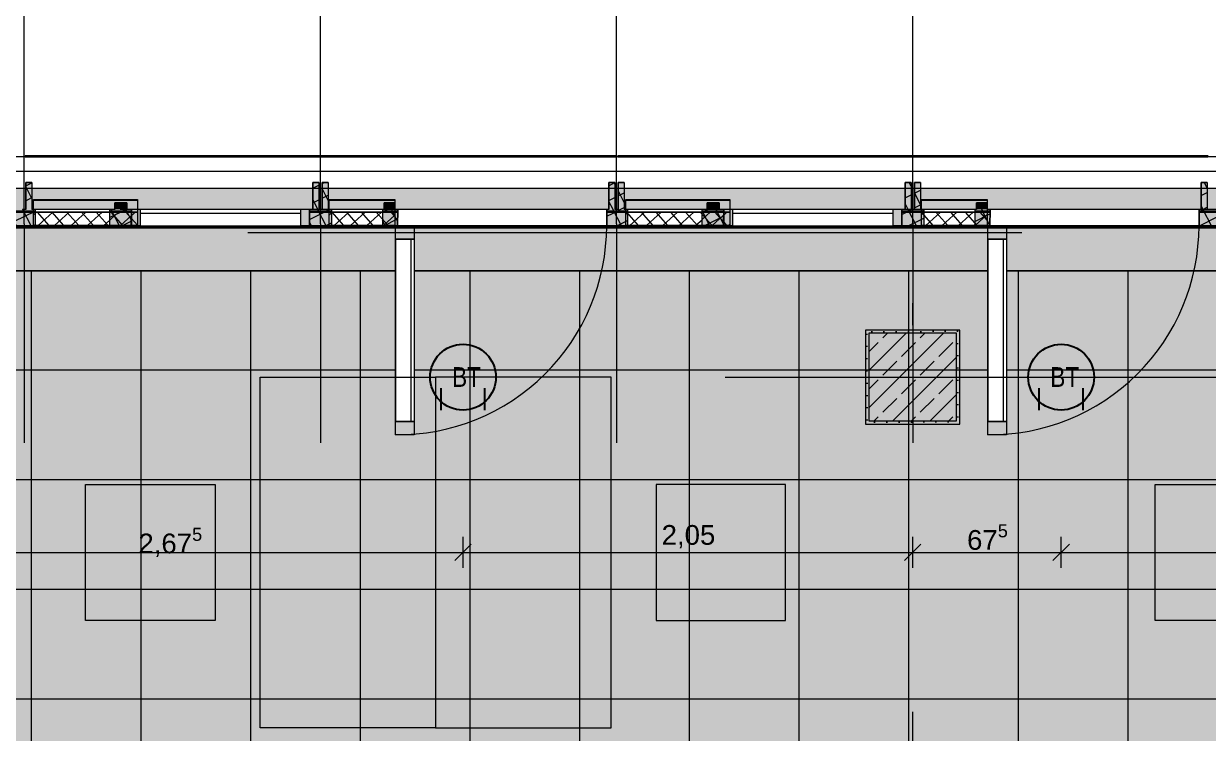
# Model space of a CAD drawing. Header units: metres. Extents: x -22.4 to 53.1, y 133.6 to 157.9.
# Drawn here: x 10.52 to 15.92, y 150.76 to 154 of the extents above; entities that cross this region are included whole.
import ezdxf

# ---------------------------------------------------------------- set-up
doc = ezdxf.new("R2010")
doc.units = ezdxf.units.M
doc.header["$MEASUREMENT"] = 0
for name, pattern in [('Achse', [0.0023, 0.0015, -0.0008]), ('Strichlinie_ eng', [0.0023, 0.0015, -0.0008]), ('Strichpunktlinie', [0.006703, 0.003528, -0.001764, 0, -0.001411]), ('Wipeout_Contour', [1, 0, -1])]:
    doc.linetypes.add(name, pattern=pattern)
for name, color, linetype in [('00  Raster', 7, 'Continuous'), ('00  Raster Ausbau', 7, 'Continuous'), ('10  Fassade', 7, 'Continuous'), ('10  Fassade_Deckschraffur', 7, 'Continuous'), ('10  Fassade_Schnittschraffur', 7, 'Continuous'), ('10  Stützen', 7, 'Continuous'), ('10  Stützen_Schnittschraffur', 7, 'Continuous'), ('10  Wand Massiv_Deckschraffur', 7, 'Continuous'), ('10  Wand Massiv_Fenster', 7, 'Continuous'), ('20  TGA - Revi+BT', 7, 'Continuous'), ('40 Bemaßung 1_ 50 Bodenspiegel', 7, 'Continuous'), ('Neubau_20  Boden Aufbauten', 7, 'Continuous'), ('Neubau_20  Boden Aufbauten_Deckschraffur', 7, 'Continuous'), ('Neubau_20  Möbel', 7, 'Continuous'), ('Neubau_20  TGA - Revi+BT', 7, 'Continuous')]:
    doc.layers.add(name, color=color, linetype=linetype)
doc.styles.add('ERSTELLTER_STIL_1', font='')
doc.styles.add('ERSTELLTER_STIL_2', font='')
doc.styles.get('ERSTELLTER_STIL_1').set_extended_font_data('Arial')
doc.styles.get('ERSTELLTER_STIL_2').set_extended_font_data('Arial Narrow')
pattern_1 = [(41.86749, (-110.10794, 75.264664), (-0.033370506, 0.037234518), []), (131.86749, (-110.10794, 75.264664), (0.037234518, 0.033370506), [])]
pattern_2 = [(26.86749, (-110.10794, 75.264664), (-0.027115717, 0.053523246), []), (116.86749, (-110.10794, 75.264664), (0.053523246, 0.027115717), [])]

msp = doc.modelspace()

# ---------------------------------------------------------------- hatches: boundary and pattern name
at = {"layer": '10  Stützen_Schnittschraffur', "linetype": 'Continuous', "lineweight": 0, "true_color": 0xffffff}
h = msp.add_hatch(color=7, dxfattribs=at)
h.paths.add_polyline_path([(14.3534, 152.6049), (14.3534, 152.1749), (14.7834, 152.1749), (14.7834, 152.6049)])
h.paths.add_polyline_path([(14.3684, 152.5899), (14.7684, 152.5899), (14.7684, 152.1899), (14.3684, 152.1899)], flags=0)
at = {"layer": '10  Stützen_Schnittschraffur', "linetype": 'Continuous', "lineweight": 13, "true_color": 0x000100}
h = msp.add_hatch(dxfattribs=at)
h.set_pattern_fill('Gips_0001', color=98, style=0, pattern_type=2)
h.set_pattern_definition([(26.86749, (-110.107942, 75.264664), (-0.0112982155, 0.0223013526), [0, -0.025])])
h.paths.add_polyline_path([(14.3534, 152.6049), (14.3534, 152.1749), (14.7834, 152.1749), (14.7834, 152.6049)])
h.paths.add_polyline_path([(14.3684, 152.5899), (14.7684, 152.5899), (14.7684, 152.1899), (14.3684, 152.1899)], flags=0)
at = {"layer": '10  Stützen_Schnittschraffur', "linetype": 'Continuous', "lineweight": 0, "true_color": 0xffffff}
msp.add_hatch(color=7, dxfattribs=at).paths.add_polyline_path([(14.3684, 152.1899), (14.7684, 152.1899), (14.7684, 152.5899), (14.3684, 152.5899)])
at = {"layer": '10  Stützen_Schnittschraffur', "linetype": 'Continuous', "lineweight": 13, "true_color": 0x000100}
h = msp.add_hatch(dxfattribs=at)
h.set_pattern_fill('Beton__Stahlbeton_0001', color=98, style=0, pattern_type=2)
h.set_pattern_definition([(225, (14.36843, 152.58991), (-0.084853, 0.084853), []), (225, (14.326, 152.63233), (-0.084853, 0.084853), [0.09, -0.03])])
h.paths.add_polyline_path([(14.3684, 152.1899), (14.7684, 152.1899), (14.7684, 152.5899), (14.3684, 152.5899)])
at = {"layer": 'Neubau_20  Boden Aufbauten_Deckschraffur', "linetype": 'Continuous', "lineweight": 0, "true_color": 0xffffff}
h = msp.add_hatch(color=7, dxfattribs=at)
h.paths.add_polyline_path([(-1.5691, 152.8749), (-1.5691, 148.1899), (3.8309, 148.1899), (3.8309, 145.6049), (-1.6666, 145.6049), (-1.6666, 145.3049), (29.4509, 145.3049), (29.4509, 148.8302), (30.6509, 148.8302), (30.6509, 152.1899), (30.5714, 152.1899), (30.5714, 152.5899), (30.7434, 152.5899), (30.7434, 152.8757), (3.7934, 152.8749)])
h.paths.add_polyline_path([(9.1184, 145.6049), (9.1184, 148.1899), (14.6184, 148.1899), (14.6184, 145.6049), (13.0834, 145.6049), (13.0834, 145.7949), (10.6384, 145.7949), (10.6384, 145.6049)], flags=0)
at = {"layer": 'Neubau_20  Boden Aufbauten_Deckschraffur', "linetype": 'Continuous', "lineweight": 18}
h = msp.add_hatch(dxfattribs=at)
h.set_pattern_fill('Verband__Quadrat__50x50__4D', color=6, style=0, pattern_type=2)
h.set_pattern_definition([(8e-13, (15.05054, 148.9226), (0, 0.5), []), (90, (15.05054, 148.9226), (-0.5, 0), [])])
h.paths.add_polyline_path([(-1.5691, 152.8749), (-1.5691, 148.1899), (3.8309, 148.1899), (3.8309, 145.6049), (-1.6666, 145.6049), (-1.6666, 145.3049), (29.4509, 145.3049), (29.4509, 148.8302), (30.6509, 148.8302), (30.6509, 152.1899), (30.5714, 152.1899), (30.5714, 152.5899), (30.7434, 152.5899), (30.7434, 152.8757), (3.7934, 152.8749)])
h.paths.add_polyline_path([(9.1184, 145.6049), (9.1184, 148.1899), (14.6184, 148.1899), (14.6184, 145.6049), (13.0834, 145.6049), (13.0834, 145.7949), (10.6384, 145.7949), (10.6384, 145.6049)], flags=0)

# ---------------------------------------------------------------- linework, layer by layer
at = {"layer": '10  Stützen', "color": 7, "linetype": 'Continuous', "lineweight": 13, "ltscale": 1000, "flags": 128}
for points in [[(14.3534, 152.6049), (14.3534, 152.1749), (14.7834, 152.1749), (14.7834, 152.6049)], [(14.3684, 152.1899), (14.7684, 152.1899), (14.7684, 152.5899), (14.3684, 152.5899)]]:
    msp.add_lwpolyline(points, close=True, dxfattribs=at)
at = {"layer": '40 Bemaßung 1_ 50 Bodenspiegel', "color": 7, "linetype": 'Continuous', "lineweight": 13, "ltscale": 1000}
for p, q in [((12.5559, 151.6278), (12.4809, 151.5528)), ((12.5184, 151.5199), (12.5184, 151.6606)), ((14.6059, 151.6278), (14.5309, 151.5528)), ((14.5684, 151.5199), (14.5684, 151.6606)), ((15.2824, 151.6278), (15.2074, 151.5528)), ((15.2449, 151.5199), (15.2449, 151.6606)), ((9.8434, 151.5903), (12.5184, 151.5903)), ((12.5184, 151.5903), (14.5684, 151.5903)), ((14.5684, 151.5903), (15.2449, 151.5903)), ((15.2449, 151.5903), (17.2684, 151.5903))]:
    msp.add_line(p, q, dxfattribs=at)
at = {"layer": 'Neubau_20  Boden Aufbauten', "color": 7, "linetype": 'Continuous', "lineweight": 13, "ltscale": 1000, "flags": 128}
msp.add_lwpolyline([(-1.5691, 152.8749), (-1.5691, 148.1899), (3.8309, 148.1899), (3.8309, 145.6049), (-1.6666, 145.6049), (-1.6666, 145.3049), (29.4509, 145.3049), (29.4509, 148.8302), (30.6509, 148.8302), (30.6509, 152.1899), (30.5714, 152.1899), (30.5714, 152.5899), (30.7434, 152.5899), (30.7434, 152.8757), (3.7934, 152.8749)], close=True, dxfattribs=at)
at = {"layer": 'Neubau_20  Möbel', "color": 9, "linetype": 'Continuous', "lineweight": 18, "ltscale": 1000, "flags": 128}
for points in [[(12.3934, 152.3899), (12.3934, 150.7899), (13.1934, 150.7899), (13.1934, 152.3899)], [(11.3884, 151.8999), (11.3884, 151.2799), (10.7984, 151.2799), (10.7984, 151.8999)], [(13.3984, 151.8999), (13.3984, 151.2799), (13.9884, 151.2799), (13.9884, 151.8999)], [(16.2634, 151.8999), (16.2634, 151.2799), (15.6734, 151.2799), (15.6734, 151.8999)]]:
    msp.add_lwpolyline(points, close=True, dxfattribs=at)
at = {"layer": 'Neubau_20  TGA - Revi+BT', "color": 1, "linetype": 'Continuous', "lineweight": 25, "ltscale": 1000}
for p, q in [((12.4184, 152.2399), (12.4184, 152.3399)), ((12.6184, 152.2399), (12.6184, 152.3399)), ((15.1449, 152.2399), (15.1449, 152.3399)), ((15.3449, 152.2399), (15.3449, 152.3399))]:
    msp.add_line(p, q, dxfattribs=at)
for centre in [(12.5184, 152.3899), (15.2449, 152.3899)]:
    msp.add_circle(centre, 0.15, dxfattribs=at)

# ---------------------------------------------------------------- texts
at = {"layer": '20  TGA - Revi+BT', "color": 1, "linetype": 'Continuous', "lineweight": 25, "char_height": 0.09, "attachment_point": 6, "rotation": 359.9998, "style": 'ERSTELLTER_STIL_2'}
for insert in [(12.6003, 152.3904), (15.3268, 152.3904)]:
    msp.add_mtext('\\A1;{\\pqr;\\fArial Narrow|b0|i0|c0|p38;BT }', dxfattribs=dict(at, insert=insert))
at = {"layer": '40 Bemaßung 1_ 50 Bodenspiegel', "color": 7, "linetype": 'Continuous', "lineweight": 13, "char_height": 0.09, "attachment_point": 7, "style": 'ERSTELLTER_STIL_1'}
for s, insert in [('\\A1;{\\pql;\\fArial|b0|i0|c0|p38;2,67\\fArial|b0|i0|c0|p38;\\A1{\\H.66x;\\S5^  ;}}', (11.0387, 151.5599)), ('\\A1;{\\pql;\\fArial|b0|i0|c0|p38;67\\fArial|b0|i0|c0|p38;\\A1{\\H.66x;\\S5^  ;}}', (14.8159, 151.5759))]:
    msp.add_mtext(s, dxfattribs=dict(at, insert=insert))
at = {"layer": '40 Bemaßung 1_ 50 Bodenspiegel', "color": 7, "linetype": 'Continuous', "lineweight": 13, "insert": (13.4237, 151.6083), "char_height": 0.09, "width": 0.239452, "attachment_point": 7, "style": 'ERSTELLTER_STIL_1'}
msp.add_mtext('\\A1;{\\pql;\\fArial|b0|i0|c0|p38;2,05}', dxfattribs=at)

# ---------------------------------------------------------------- wipeouts: each hides what was drawn before it
at = {"color": 254, "linetype": 'Wipeout_Contour', "lineweight": 0, "ltscale": 621.032677}
msp.add_wipeout([(-8.8716, 153.3959), (-8.8716, 153.3299), (33.1556, 153.3299), (33.1556, 153.3959)], dxfattribs=at).dxf.layer = '10  Fassade_Deckschraffur'

# ---------------------------------------------------------------- next in the draw order: linework, layer by layer
at = {"layer": '10  Fassade', "color": 7, "linetype": 'Continuous', "lineweight": 18, "ltscale": 1000, "flags": 128}
msp.add_lwpolyline([(-8.8716, 153.3959), (33.1556, 153.3959)], dxfattribs=at)

# ---------------------------------------------------------------- next in the draw order: wipeouts: each hides what was drawn before it
at = {"color": 254, "linetype": 'Wipeout_Contour', "lineweight": 0, "ltscale": 620.542959}
msp.add_wipeout([(-8.8716, 153.1481), (33.1556, 153.1481), (33.1556, 153.3299), (-8.8716, 153.3299)], dxfattribs=at).dxf.layer = '10  Fassade_Deckschraffur'
at = {"color": 254, "linetype": 'Wipeout_Contour', "lineweight": 0, "ltscale": 619.490873}
msp.add_wipeout([(-8.8716, 153.0705), (-8.8716, 152.875), (33.1556, 152.875), (33.1556, 153.0705)], dxfattribs=at).dxf.layer = '10  Fassade_Deckschraffur'

# ---------------------------------------------------------------- next in the draw order: hatches: boundary and pattern name
at = {"layer": '10  Fassade', "linetype": 'Continuous', "lineweight": 0, "true_color": 0xffffff}
for points in [[(10.5609, 153.1999), (10.5609, 153.1969), (11.0344, 153.1969), (11.0344, 153.1999)], [(11.9084, 153.1999), (11.9084, 153.1969), (12.2074, 153.1969), (12.2074, 153.1999)], [(13.2609, 153.1999), (13.2609, 153.1969), (13.7344, 153.1969), (13.7344, 153.1999)], [(14.6084, 153.1999), (14.6084, 153.1969), (14.9074, 153.1969), (14.9074, 153.1999)]]:
    msp.add_hatch(color=7, dxfattribs=at).paths.add_polyline_path(points)

# ---------------------------------------------------------------- next in the draw order: linework, layer by layer
at = {"layer": '10  Fassade', "color": 7, "linetype": 'Continuous', "lineweight": 13, "ltscale": 1000}
for p, q in [((10.5534, 153.2774), (10.5259, 153.2774)), ((11.8609, 153.2774), (11.8334, 153.2774)), ((11.9034, 153.2774), (11.8759, 153.2774)), ((13.2109, 153.2774), (13.1834, 153.2774)), ((13.2534, 153.2774), (13.2259, 153.2774)), ((14.5609, 153.2774), (14.5334, 153.2774)), ((14.6034, 153.2774), (14.5759, 153.2774)), ((15.9109, 153.2774), (15.8834, 153.2774)), ((10.9854, 153.1849), (10.9314, 153.1849)), ((12.2074, 153.1849), (12.1594, 153.1849)), ((13.6854, 153.1849), (13.6314, 153.1849)), ((14.9074, 153.1849), (14.8594, 153.1849))]:
    msp.add_line(p, q, dxfattribs=at)
at = {"layer": '10  Fassade', "color": 7, "linetype": 'Continuous', "lineweight": 18, "ltscale": 1000, "flags": 128}
for points in [[(-8.8716, 153.3299), (33.1556, 153.3299)], [(-8.8716, 152.875), (33.1556, 152.875)]]:
    msp.add_lwpolyline(points, dxfattribs=at)
at = {"layer": '10  Fassade', "color": 7, "linetype": 'Strichlinie_ eng', "lineweight": 18, "ltscale": 1000, "flags": 128}
for points in [[(10.5259, 153.2774), (10.5534, 153.2774)], [(11.8334, 153.2774), (11.8609, 153.2774)], [(11.8759, 153.2774), (11.9034, 153.2774)], [(13.1834, 153.2774), (13.2109, 153.2774)], [(13.2259, 153.2774), (13.2534, 153.2774)], [(14.5334, 153.2774), (14.5609, 153.2774)], [(14.5759, 153.2774), (14.6034, 153.2774)], [(15.8834, 153.2774), (15.9109, 153.2774)], [(10.9314, 153.1849), (10.9854, 153.1849)], [(12.1594, 153.1849), (12.2074, 153.1849)], [(13.6314, 153.1849), (13.6854, 153.1849)], [(14.8594, 153.1849), (14.9074, 153.1849)]]:
    msp.add_lwpolyline(points, dxfattribs=at)
at = {"layer": '10  Fassade', "color": 7, "linetype": 'Continuous', "lineweight": 18, "ltscale": 1000, "flags": 128}
for points in [[(10.5609, 153.1999), (11.0344, 153.1999), (11.0344, 153.1969), (10.5609, 153.1969)], [(11.9084, 153.1999), (12.2074, 153.1999), (12.2074, 153.1969), (11.9084, 153.1969)], [(13.2609, 153.1999), (13.7344, 153.1999), (13.7344, 153.1969), (13.2609, 153.1969)], [(14.6084, 153.1999), (14.9074, 153.1999), (14.9074, 153.1969), (14.6084, 153.1969)]]:
    msp.add_lwpolyline(points, close=True, dxfattribs=at)
at = {"layer": '10  Wand Massiv_Fenster', "color": 7, "linetype": 'Continuous', "lineweight": 13, "ltscale": 1000}
for p, q in [((33.1556, 153.2499), (-8.8716, 153.2499)), ((33.1556, 152.8749), (-8.8716, 152.8749))]:
    msp.add_line(p, q, dxfattribs=at)

# ---------------------------------------------------------------- next in the draw order: wipeouts: each hides what was drawn before it
at = {"color": 254, "linetype": 'Wipeout_Contour', "lineweight": 0, "ltscale": 620.177937}
msp.add_wipeout([(-8.8716, 153.1481), (-8.8716, 153.1451), (33.1556, 153.1451), (33.1556, 153.1481)], dxfattribs=at).dxf.layer = '10  Fassade_Deckschraffur'

# ---------------------------------------------------------------- next in the draw order: wipeouts: each hides what was drawn before it
at = {"color": 254, "linetype": 'Wipeout_Contour', "lineweight": 0, "ltscale": 620.03891}
msp.add_wipeout([(-8.8716, 153.1419), (-8.8716, 153.0809), (33.1556, 153.0809), (33.1556, 153.1419)], dxfattribs=at).dxf.layer = '10  Fassade_Deckschraffur'

# ---------------------------------------------------------------- next in the draw order: linework, layer by layer
at = {"layer": '10  Fassade', "color": 7, "linetype": 'Continuous', "lineweight": 13, "ltscale": 1000}
for p, q in [((10.5259, 153.2774), (10.5259, 153.1549)), ((11.8609, 153.2774), (11.8609, 153.1549)), ((11.8759, 153.2774), (11.8759, 153.1549)), ((13.2109, 153.2774), (13.2109, 153.1549)), ((13.2259, 153.2774), (13.2259, 153.1549)), ((14.5609, 153.2774), (14.5609, 153.1549)), ((14.5759, 153.2774), (14.5759, 153.1549)), ((15.9109, 153.2774), (15.9109, 153.1549)), ((11.8759, 153.1549), (11.8609, 153.1549)), ((14.5759, 153.1549), (14.5609, 153.1549))]:
    msp.add_line(p, q, dxfattribs=at)
at = {"layer": '10  Fassade', "color": 7, "linetype": 'Strichlinie_ eng', "lineweight": 18, "ltscale": 1000, "flags": 128}
for points in [[(10.5259, 153.1549), (10.5259, 153.2774)], [(10.5534, 153.2774), (10.5534, 153.1549)], [(11.8334, 153.1549), (11.8334, 153.2774)], [(11.8609, 153.2774), (11.8609, 153.1549)], [(11.8759, 153.1549), (11.8759, 153.2774)], [(11.9034, 153.2774), (11.9034, 153.1549)], [(13.1834, 153.1549), (13.1834, 153.2774)], [(13.2109, 153.2774), (13.2109, 153.1549)], [(13.2259, 153.1549), (13.2259, 153.2774)], [(13.2534, 153.2774), (13.2534, 153.1549)], [(14.5334, 153.1549), (14.5334, 153.2774)], [(14.5609, 153.2774), (14.5609, 153.1549)], [(14.5759, 153.1549), (14.5759, 153.2774)], [(14.6034, 153.2774), (14.6034, 153.1549)], [(15.8834, 153.1549), (15.8834, 153.2774)], [(15.9109, 153.2774), (15.9109, 153.1549)], [(33.1556, 153.1549), (32.5564, 153.1549), (32.1184, 153.1549), (31.0859, 153.1549), (30.7684, 153.1549), (29.8564, 153.1549), (29.4184, 153.1549), (28.3859, 153.1549), (28.0684, 153.1549), (27.1564, 153.1549), (26.7184, 153.1549), (25.6859, 153.1549), (25.3684, 153.1549), (24.4564, 153.1549), (24.0184, 153.1549), (22.9859, 153.1549), (22.6684, 153.1549), (21.7564, 153.1549), (21.3184, 153.1549), (20.2859, 153.1549), (19.9684, 153.1549), (19.0564, 153.1549), (18.6184, 153.1549), (17.5859, 153.1549), (17.2684, 153.1549), (16.3564, 153.1549), (15.9184, 153.1549), (14.8859, 153.1549), (14.5684, 153.1549), (13.6564, 153.1549), (13.2184, 153.1549), (12.1859, 153.1549), (11.8684, 153.1549), (10.9564, 153.1549), (10.5184, 153.1549), (9.4859, 153.1549), (9.1684, 153.1549), (8.2564, 153.1549), (7.8184, 153.1549), (6.7859, 153.1549), (6.4684, 153.1549), (5.5564, 153.1549), (5.1184, 153.1549), (4.0859, 153.1549), (3.7684, 153.1549), (2.8564, 153.1549), (2.4184, 153.1549), (1.3859, 153.1549), (1.0684, 153.1549), (0.1564, 153.1549), (-0.2816, 153.1549), (-1.3141, 153.1549), (-1.6316, 153.1549), (-2.5436, 153.1549), (-2.9816, 153.1549), (-4.0141, 153.1549), (-4.3316, 153.1549), (-5.2436, 153.1549), (-5.6816, 153.1549), (-6.7141, 153.1549), (-7.0316, 153.1549), (-7.9436, 153.1549), (-8.8716, 153.1549)], [(10.9314, 153.1549), (10.9314, 153.1849)], [(10.9854, 153.1849), (10.9854, 153.1549)], [(12.1594, 153.1549), (12.1594, 153.1849)], [(12.2074, 153.1849), (12.2074, 153.1549)], [(13.6314, 153.1549), (13.6314, 153.1849)], [(13.6854, 153.1849), (13.6854, 153.1549)], [(14.8594, 153.1549), (14.8594, 153.1849)], [(14.9074, 153.1849), (14.9074, 153.1549)]]:
    msp.add_lwpolyline(points, dxfattribs=at)
at = {"layer": '10  Fassade', "color": 7, "linetype": 'Continuous', "lineweight": 18, "ltscale": 1000, "flags": 128}
for points in [[(-8.8716, 153.1481), (33.1556, 153.1481)], [(-8.8716, 153.1451), (33.1556, 153.1451)], [(-8.8716, 153.1419), (33.1556, 153.1419)]]:
    msp.add_lwpolyline(points, dxfattribs=at)
at = {"layer": '10  Fassade', "color": 7, "linetype": 'Continuous', "lineweight": 13, "ltscale": 1000, "flags": 128}
for points in [[(10.5259, 153.1549), (10.5184, 153.1549), (10.5109, 153.1549)], [(13.2259, 153.1549), (13.2184, 153.1549), (13.2109, 153.1549)], [(15.9259, 153.1549), (15.9184, 153.1549), (15.9109, 153.1549)]]:
    msp.add_lwpolyline(points, dxfattribs=at)

# ---------------------------------------------------------------- next in the draw order: wipeouts: each hides what was drawn before it
at = {"color": 254, "linetype": 'Wipeout_Contour', "lineweight": 0, "ltscale": 619.908534}
msp.add_wipeout([(-8.8716, 153.0759), (33.1556, 153.0759), (33.1556, 153.0809), (-8.8716, 153.0809)], dxfattribs=at).dxf.layer = '10  Fassade_Deckschraffur'

# ---------------------------------------------------------------- next in the draw order: wipeouts: each hides what was drawn before it
at = {"color": 254, "linetype": 'Wipeout_Contour', "lineweight": 0, "ltscale": 619.88798}
msp.add_wipeout([(-8.8716, 153.0759), (-8.8716, 153.0705), (33.1556, 153.0705), (33.1556, 153.0759)], dxfattribs=at).dxf.layer = '10  Fassade_Deckschraffur'

# ---------------------------------------------------------------- next in the draw order: hatches: boundary and pattern name
at = {"layer": '10  Wand Massiv_Deckschraffur', "linetype": 'Continuous', "lineweight": 0, "true_color": 0xffffff}
msp.add_hatch(color=7, dxfattribs=at).paths.add_polyline_path([(-8.8716, 152.8749), (33.1556, 152.8749), (33.1556, 153.2499), (-8.8716, 153.2499)])

# ---------------------------------------------------------------- next in the draw order: linework, layer by layer
at = {"layer": '00  Raster Ausbau', "color": 251, "linetype": 'Achse', "lineweight": 18, "ltscale": 1000, "true_color": 0x5f5f5f}
for p, q in [((14.5684, 153.0899), (14.5684, 154.0899)), ((11.8684, 153.0899), (11.8684, 152.0899)), ((14.5684, 153.0899), (14.5684, 152.0899))]:
    msp.add_line(p, q, dxfattribs=at)
at = {"layer": '00  Raster Ausbau', "color": 9, "linetype": 'Achse', "lineweight": 18, "ltscale": 1000}
for p, q in [((10.5184, 153.0899), (10.5184, 152.0899)), ((13.2184, 153.0899), (13.2184, 152.0899))]:
    msp.add_line(p, q, dxfattribs=at)
at = {"layer": '10  Fassade', "color": 7, "linetype": 'Strichpunktlinie', "lineweight": 13, "ltscale": 1000}
msp.add_line((-8.8716, 153.0499), (33.1556, 153.0499), dxfattribs=at)
at = {"layer": '10  Fassade', "color": 7, "linetype": 'Continuous', "lineweight": 18, "ltscale": 1000, "flags": 128}
for points in [[(-8.8716, 153.0809), (33.1556, 153.0809)], [(-8.8716, 153.0759), (33.1556, 153.0759)], [(-8.8716, 153.0705), (33.1556, 153.0705)]]:
    msp.add_lwpolyline(points, dxfattribs=at)
at = {"layer": '10  Fassade', "color": 7, "linetype": 'Strichlinie_ eng', "lineweight": 18, "ltscale": 1000, "flags": 128}
msp.add_lwpolyline([(33.1556, 153.0799), (32.5564, 153.0799), (32.1184, 153.0799), (31.0859, 153.0799), (30.7684, 153.0799), (29.8564, 153.0799), (29.4184, 153.0799), (28.3859, 153.0799), (28.0684, 153.0799), (27.1564, 153.0799), (26.7184, 153.0799), (25.6859, 153.0799), (25.3684, 153.0799), (24.4564, 153.0799), (24.0184, 153.0799), (22.9859, 153.0799), (22.6684, 153.0799), (21.7564, 153.0799), (21.3184, 153.0799), (20.2859, 153.0799), (19.9684, 153.0799), (19.0564, 153.0799), (18.6184, 153.0799), (17.5859, 153.0799), (17.2684, 153.0799), (16.3564, 153.0799), (15.9184, 153.0799), (14.8859, 153.0799), (14.5684, 153.0799), (13.6564, 153.0799), (13.2184, 153.0799), (12.1859, 153.0799), (11.8684, 153.0799), (10.9564, 153.0799), (10.5184, 153.0799), (9.4859, 153.0799), (9.1684, 153.0799), (8.2564, 153.0799), (7.8184, 153.0799), (6.7859, 153.0799), (6.4684, 153.0799), (5.5564, 153.0799), (5.1184, 153.0799), (4.0859, 153.0799), (3.7684, 153.0799), (2.8564, 153.0799), (2.4184, 153.0799), (1.3859, 153.0799), (1.0684, 153.0799), (0.1564, 153.0799), (-0.2816, 153.0799), (-1.3141, 153.0799), (-1.6316, 153.0799), (-2.5436, 153.0799), (-2.9816, 153.0799), (-4.0141, 153.0799), (-4.3316, 153.0799), (-5.2436, 153.0799), (-5.6816, 153.0799), (-6.7141, 153.0799), (-7.0316, 153.0799), (-7.9436, 153.0799), (-8.8716, 153.0799)], dxfattribs=at)

# ---------------------------------------------------------------- next in the draw order: wipeouts: each hides what was drawn before it
at = {"color": 254, "linetype": 'Wipeout_Contour', "lineweight": 0, "ltscale": 616.377457}
msp.add_wipeout([(15.9134, 153.3959), (15.9134, 153.3999), (13.2234, 153.3999), (13.2234, 153.3959)], dxfattribs=at).dxf.layer = '10  Fassade_Deckschraffur'
at = {"color": 254, "linetype": 'Wipeout_Contour', "lineweight": 0, "ltscale": 613.977159}
msp.add_wipeout([(10.5684, 153.1549), (10.5684, 153.0799), (10.9064, 153.0799), (10.9064, 153.1549)], dxfattribs=at).dxf.layer = '10  Fassade_Deckschraffur'
at = {"color": 254, "linetype": 'Wipeout_Contour', "lineweight": 0, "ltscale": 614.173463}
msp.add_wipeout([(11.0064, 153.1549), (11.0064, 153.0799), (11.8184, 153.0799), (11.8184, 153.1549)], dxfattribs=at).dxf.layer = '10  Fassade_Deckschraffur'
at = {"color": 254, "linetype": 'Wipeout_Contour', "lineweight": 0, "ltscale": 614.361868}
msp.add_wipeout([(11.9184, 153.1549), (11.9184, 153.0799), (12.1514, 153.0799), (12.1514, 153.1549)], dxfattribs=at).dxf.layer = '10  Fassade_Deckschraffur'
at = {"color": 254, "linetype": 'Wipeout_Contour', "lineweight": 0, "ltscale": 614.577393}
msp.add_wipeout([(12.2204, 153.1549), (12.2204, 153.0799), (13.1734, 153.0799), (13.1734, 153.1549)], dxfattribs=at).dxf.layer = '10  Fassade_Deckschraffur'
at = {"color": 254, "linetype": 'Wipeout_Contour', "lineweight": 0, "ltscale": 614.827006}
msp.add_wipeout([(13.2684, 153.1549), (13.2684, 153.0799), (13.6064, 153.0799), (13.6064, 153.1549)], dxfattribs=at).dxf.layer = '10  Fassade_Deckschraffur'
at = {"color": 254, "linetype": 'Wipeout_Contour', "lineweight": 0, "ltscale": 615.070392}
msp.add_wipeout([(13.7064, 153.1549), (13.7064, 153.0799), (14.5184, 153.0799), (14.5184, 153.1549)], dxfattribs=at).dxf.layer = '10  Fassade_Deckschraffur'
at = {"color": 254, "linetype": 'Wipeout_Contour', "lineweight": 0, "ltscale": 615.3023}
msp.add_wipeout([(14.6184, 153.1549), (14.6184, 153.0799), (14.8514, 153.0799), (14.8514, 153.1549)], dxfattribs=at).dxf.layer = '10  Fassade_Deckschraffur'
at = {"color": 254, "linetype": 'Wipeout_Contour', "lineweight": 0, "ltscale": 615.563867}
msp.add_wipeout([(14.9204, 153.1549), (14.9204, 153.0799), (15.8734, 153.0799), (15.8734, 153.1549)], dxfattribs=at).dxf.layer = '10  Fassade_Deckschraffur'
at = {"color": 254, "linetype": 'Wipeout_Contour', "lineweight": 0, "ltscale": 612.381797}
msp.add_wipeout([(12.2956, 153.0199), (12.2106, 153.0199), (12.2106, 152.1873), (12.2956, 152.1873)], dxfattribs=at).dxf.layer = '10  Fassade_Schnittschraffur'
at = {"color": 254, "linetype": 'Wipeout_Contour', "lineweight": 0, "ltscale": 613.340572}
msp.add_wipeout([(14.9956, 153.0199), (14.9106, 153.0199), (14.9106, 152.1873), (14.9956, 152.1873)], dxfattribs=at).dxf.layer = '10  Fassade_Schnittschraffur'

# ---------------------------------------------------------------- next in the draw order: hatches: boundary and pattern name
at = {"layer": '10  Fassade', "linetype": 'Continuous', "lineweight": 13, "true_color": 0x000100}
h = msp.add_hatch(dxfattribs=at)
h.set_pattern_fill('Dämmung__hart_2_0001', color=98, style=0, pattern_type=2)
h.set_pattern_definition(pattern_1)
h.paths.add_polyline_path([(10.5609, 153.1419), (10.5609, 153.0819), (11.0344, 153.0819), (11.0344, 153.1419)])
h = msp.add_hatch(dxfattribs=at)
h.set_pattern_fill('Dämmung__hart_2_0001', color=98, style=0, pattern_type=2)
h.set_pattern_definition(pattern_1)
h.paths.add_polyline_path([(11.9084, 153.1419), (11.9084, 153.0819), (12.2074, 153.0819), (12.2074, 153.1419)])
h = msp.add_hatch(dxfattribs=at)
h.set_pattern_fill('Dämmung__hart_2_0001', color=98, style=0, pattern_type=2)
h.set_pattern_definition(pattern_1)
h.paths.add_polyline_path([(13.2609, 153.1419), (13.2609, 153.0819), (13.7344, 153.0819), (13.7344, 153.1419)])
h = msp.add_hatch(dxfattribs=at)
h.set_pattern_fill('Dämmung__hart_2_0001', color=98, style=0, pattern_type=2)
h.set_pattern_definition(pattern_1)
h.paths.add_polyline_path([(14.6084, 153.1419), (14.6084, 153.0819), (14.9074, 153.0819), (14.9074, 153.1419)])
at = {"layer": '10  Fassade', "linetype": 'Continuous', "lineweight": 0, "true_color": 0xffffff}
for points in [[(10.5609, 153.0819), (10.5609, 153.0799), (11.0344, 153.0799), (11.0344, 153.0819)], [(11.9084, 153.0819), (11.9084, 153.0799), (12.2074, 153.0799), (12.2074, 153.0819)], [(13.2609, 153.0819), (13.2609, 153.0799), (13.7344, 153.0799), (13.7344, 153.0819)], [(14.6084, 153.0819), (14.6084, 153.0799), (14.9074, 153.0799), (14.9074, 153.0819)]]:
    msp.add_hatch(color=7, dxfattribs=at).paths.add_polyline_path(points)
at = {"layer": '10  Fassade_Schnittschraffur', "linetype": 'Continuous', "lineweight": 0, "true_color": 0xffffff}
for points in [[(10.5534, 153.1549), (10.5534, 153.2774), (10.5259, 153.2774), (10.5259, 153.1549)], [(11.8334, 153.2774), (11.8334, 153.1549), (11.8609, 153.1549), (11.8609, 153.2774)], [(11.9034, 153.2774), (11.8759, 153.2774), (11.8759, 153.1549), (11.9034, 153.1549)], [(13.1834, 153.2774), (13.1834, 153.1549), (13.2109, 153.1549), (13.2109, 153.2774)], [(13.2534, 153.1549), (13.2534, 153.2774), (13.2259, 153.2774), (13.2259, 153.1549)], [(14.5334, 153.2774), (14.5334, 153.1549), (14.5609, 153.1549), (14.5609, 153.2774)], [(14.6034, 153.2774), (14.5759, 153.2774), (14.5759, 153.1549), (14.6034, 153.1549)], [(15.8834, 153.2774), (15.8834, 153.1549), (15.9109, 153.1549), (15.9109, 153.2774)], [(10.5259, 153.1549), (10.5184, 153.1549), (10.5109, 153.1549), (10.4834, 153.1549), (10.4734, 153.1549), (10.4734, 153.0799), (10.5684, 153.0799), (10.5684, 153.1549)], [(11.0064, 153.1549), (10.9854, 153.1549), (10.9314, 153.1549), (10.9064, 153.1549), (10.9064, 153.0799), (11.0064, 153.0799)], [(10.9854, 153.1849), (10.9314, 153.1849), (10.9314, 153.1549), (10.9854, 153.1549)], [(11.0064, 153.1549), (11.0064, 153.0799), (11.0066, 153.1549)], [(11.8182, 153.1549), (11.8182, 153.0799), (11.8184, 153.1549)], [(11.9184, 153.1549), (11.9034, 153.1549), (11.8759, 153.1549), (11.8609, 153.1549), (11.8334, 153.1549), (11.8184, 153.1549), (11.8184, 153.0799), (11.9184, 153.0799)], [(12.2204, 153.1549), (12.2074, 153.1549), (12.1594, 153.1549), (12.1514, 153.1549), (12.1514, 153.0799), (12.2204, 153.0799)], [(12.2074, 153.1549), (12.2074, 153.1849), (12.1594, 153.1849), (12.1594, 153.1549)], [(12.2204, 153.1549), (12.2204, 153.0799), (12.2206, 153.1549)], [(13.1732, 153.1549), (13.1732, 153.0799), (13.1734, 153.1549)], [(13.2259, 153.1549), (13.2184, 153.1549), (13.2109, 153.1549), (13.1834, 153.1549), (13.1734, 153.1549), (13.1734, 153.0799), (13.2684, 153.0799), (13.2684, 153.1549)], [(13.7064, 153.1549), (13.6854, 153.1549), (13.6314, 153.1549), (13.6064, 153.1549), (13.6064, 153.0799), (13.7064, 153.0799)], [(13.6854, 153.1849), (13.6314, 153.1849), (13.6314, 153.1549), (13.6854, 153.1549)], [(13.7064, 153.1549), (13.7064, 153.0799), (13.7066, 153.1549)], [(14.5182, 153.1549), (14.5182, 153.0799), (14.5184, 153.1549)], [(14.6184, 153.1549), (14.6034, 153.1549), (14.5759, 153.1549), (14.5609, 153.1549), (14.5334, 153.1549), (14.5184, 153.1549), (14.5184, 153.0799), (14.6184, 153.0799)], [(14.9204, 153.1549), (14.9074, 153.1549), (14.8594, 153.1549), (14.8514, 153.1549), (14.8514, 153.0799), (14.9204, 153.0799)], [(14.9074, 153.1549), (14.9074, 153.1849), (14.8594, 153.1849), (14.8594, 153.1549)], [(14.9204, 153.1549), (14.9204, 153.0799), (14.9206, 153.1549)], [(15.8732, 153.1549), (15.8732, 153.0799), (15.8734, 153.1549)], [(15.9259, 153.1549), (15.9184, 153.1549), (15.9109, 153.1549), (15.8834, 153.1549), (15.8734, 153.1549), (15.8734, 153.0799), (15.9684, 153.0799), (15.9684, 153.1549)], [(12.2956, 153.0799), (12.2106, 153.0799), (12.2106, 153.0199), (12.2956, 153.0199)], [(14.9956, 153.0799), (14.9106, 153.0799), (14.9106, 153.0199), (14.9956, 153.0199)], [(12.2956, 152.1873), (12.2106, 152.1873), (12.2106, 152.1273), (12.2956, 152.1273)], [(14.9956, 152.1873), (14.9106, 152.1873), (14.9106, 152.1273), (14.9956, 152.1273)]]:
    msp.add_hatch(color=7, dxfattribs=at).paths.add_polyline_path(points)
at = {"layer": '10  Fassade_Schnittschraffur', "linetype": 'Continuous', "lineweight": 13, "true_color": 0x000100}
h = msp.add_hatch(dxfattribs=at)
h.set_pattern_fill('Dämmung__hart_1_0001', color=98, style=0, pattern_type=2)
h.set_pattern_definition(pattern_2)
h.paths.add_polyline_path([(10.5534, 153.1549), (10.5534, 153.2774), (10.5259, 153.2774), (10.5259, 153.1549)])
h = msp.add_hatch(dxfattribs=at)
h.set_pattern_fill('Dämmung__hart_1_0001', color=98, style=0, pattern_type=2)
h.set_pattern_definition(pattern_2)
h.paths.add_polyline_path([(11.8334, 153.2774), (11.8334, 153.1549), (11.8609, 153.1549), (11.8609, 153.2774)])
h = msp.add_hatch(dxfattribs=at)
h.set_pattern_fill('Dämmung__hart_1_0001', color=98, style=0, pattern_type=2)
h.set_pattern_definition(pattern_2)
h.paths.add_polyline_path([(11.9034, 153.2774), (11.8759, 153.2774), (11.8759, 153.1549), (11.9034, 153.1549)])
h = msp.add_hatch(dxfattribs=at)
h.set_pattern_fill('Dämmung__hart_1_0001', color=98, style=0, pattern_type=2)
h.set_pattern_definition(pattern_2)
h.paths.add_polyline_path([(13.1834, 153.2774), (13.1834, 153.1549), (13.2109, 153.1549), (13.2109, 153.2774)])
h = msp.add_hatch(dxfattribs=at)
h.set_pattern_fill('Dämmung__hart_1_0001', color=98, style=0, pattern_type=2)
h.set_pattern_definition(pattern_2)
h.paths.add_polyline_path([(13.2534, 153.1549), (13.2534, 153.2774), (13.2259, 153.2774), (13.2259, 153.1549)])
h = msp.add_hatch(dxfattribs=at)
h.set_pattern_fill('Dämmung__hart_1_0001', color=98, style=0, pattern_type=2)
h.set_pattern_definition(pattern_2)
h.paths.add_polyline_path([(14.5334, 153.2774), (14.5334, 153.1549), (14.5609, 153.1549), (14.5609, 153.2774)])
h = msp.add_hatch(dxfattribs=at)
h.set_pattern_fill('Dämmung__hart_1_0001', color=98, style=0, pattern_type=2)
h.set_pattern_definition(pattern_2)
h.paths.add_polyline_path([(14.6034, 153.2774), (14.5759, 153.2774), (14.5759, 153.1549), (14.6034, 153.1549)])
h = msp.add_hatch(dxfattribs=at)
h.set_pattern_fill('Dämmung__hart_1_0001', color=98, style=0, pattern_type=2)
h.set_pattern_definition(pattern_2)
h.paths.add_polyline_path([(15.8834, 153.2774), (15.8834, 153.1549), (15.9109, 153.1549), (15.9109, 153.2774)])
h = msp.add_hatch(dxfattribs=at)
h.set_pattern_fill('Dämmung__hart_1_0001', color=98, style=0, pattern_type=2)
h.set_pattern_definition(pattern_2)
h.paths.add_polyline_path([(10.5259, 153.1549), (10.5184, 153.1549), (10.5109, 153.1549), (10.4834, 153.1549), (10.4734, 153.1549), (10.4734, 153.0799), (10.5684, 153.0799), (10.5684, 153.1549)])
h = msp.add_hatch(dxfattribs=at)
h.set_pattern_fill('Dämmung__hart_1_0001', color=98, style=0, pattern_type=2)
h.set_pattern_definition(pattern_2)
h.paths.add_polyline_path([(11.0064, 153.1549), (10.9854, 153.1549), (10.9314, 153.1549), (10.9064, 153.1549), (10.9064, 153.0799), (11.0064, 153.0799)])
h = msp.add_hatch(dxfattribs=at)
h.set_pattern_fill('Dämmung__hart_1_0001', color=98, style=0, pattern_type=2)
h.set_pattern_definition(pattern_2)
h.paths.add_polyline_path([(10.9854, 153.1849), (10.9314, 153.1849), (10.9314, 153.1549), (10.9854, 153.1549)])
h = msp.add_hatch(dxfattribs=at)
h.set_pattern_fill('Dämmung__hart_1_0001', color=98, style=0, pattern_type=2)
h.set_pattern_definition(pattern_2)
h.paths.add_polyline_path([(11.9184, 153.1549), (11.9034, 153.1549), (11.8759, 153.1549), (11.8609, 153.1549), (11.8334, 153.1549), (11.8184, 153.1549), (11.8184, 153.0799), (11.9184, 153.0799)])
h = msp.add_hatch(dxfattribs=at)
h.set_pattern_fill('Dämmung__hart_1_0001', color=98, style=0, pattern_type=2)
h.set_pattern_definition(pattern_2)
h.paths.add_polyline_path([(12.2204, 153.1549), (12.2074, 153.1549), (12.1594, 153.1549), (12.1514, 153.1549), (12.1514, 153.0799), (12.2204, 153.0799)])
h = msp.add_hatch(dxfattribs=at)
h.set_pattern_fill('Dämmung__hart_1_0001', color=98, style=0, pattern_type=2)
h.set_pattern_definition(pattern_2)
h.paths.add_polyline_path([(12.2074, 153.1549), (12.2074, 153.1849), (12.1594, 153.1849), (12.1594, 153.1549)])
h = msp.add_hatch(dxfattribs=at)
h.set_pattern_fill('Dämmung__hart_1_0001', color=98, style=0, pattern_type=2)
h.set_pattern_definition(pattern_2)
h.paths.add_polyline_path([(13.2259, 153.1549), (13.2184, 153.1549), (13.2109, 153.1549), (13.1834, 153.1549), (13.1734, 153.1549), (13.1734, 153.0799), (13.2684, 153.0799), (13.2684, 153.1549)])
h = msp.add_hatch(dxfattribs=at)
h.set_pattern_fill('Dämmung__hart_1_0001', color=98, style=0, pattern_type=2)
h.set_pattern_definition(pattern_2)
h.paths.add_polyline_path([(13.7064, 153.1549), (13.6854, 153.1549), (13.6314, 153.1549), (13.6064, 153.1549), (13.6064, 153.0799), (13.7064, 153.0799)])
h = msp.add_hatch(dxfattribs=at)
h.set_pattern_fill('Dämmung__hart_1_0001', color=98, style=0, pattern_type=2)
h.set_pattern_definition(pattern_2)
h.paths.add_polyline_path([(13.6854, 153.1849), (13.6314, 153.1849), (13.6314, 153.1549), (13.6854, 153.1549)])
h = msp.add_hatch(dxfattribs=at)
h.set_pattern_fill('Dämmung__hart_1_0001', color=98, style=0, pattern_type=2)
h.set_pattern_definition(pattern_2)
h.paths.add_polyline_path([(14.6184, 153.1549), (14.6034, 153.1549), (14.5759, 153.1549), (14.5609, 153.1549), (14.5334, 153.1549), (14.5184, 153.1549), (14.5184, 153.0799), (14.6184, 153.0799)])
h = msp.add_hatch(dxfattribs=at)
h.set_pattern_fill('Dämmung__hart_1_0001', color=98, style=0, pattern_type=2)
h.set_pattern_definition(pattern_2)
h.paths.add_polyline_path([(14.9204, 153.1549), (14.9074, 153.1549), (14.8594, 153.1549), (14.8514, 153.1549), (14.8514, 153.0799), (14.9204, 153.0799)])
h = msp.add_hatch(dxfattribs=at)
h.set_pattern_fill('Dämmung__hart_1_0001', color=98, style=0, pattern_type=2)
h.set_pattern_definition(pattern_2)
h.paths.add_polyline_path([(14.9074, 153.1549), (14.9074, 153.1849), (14.8594, 153.1849), (14.8594, 153.1549)])
h = msp.add_hatch(dxfattribs=at)
h.set_pattern_fill('Dämmung__hart_1_0001', color=98, style=0, pattern_type=2)
h.set_pattern_definition(pattern_2)
h.paths.add_polyline_path([(15.9259, 153.1549), (15.9184, 153.1549), (15.9109, 153.1549), (15.8834, 153.1549), (15.8734, 153.1549), (15.8734, 153.0799), (15.9684, 153.0799), (15.9684, 153.1549)])

# ---------------------------------------------------------------- next in the draw order: linework, layer by layer
at = {"layer": '00  Raster', "color": 5, "linetype": 'Strichpunktlinie', "lineweight": 13, "ltscale": 1000}
msp.add_line((14.5684, 133.7291), (14.5684, 155.8899), dxfattribs=at)
at = {"layer": '00  Raster', "color": 7, "linetype": 'Strichpunktlinie', "lineweight": 13, "ltscale": 1000}
msp.add_line((-20.302, 152.3899), (33.1556, 152.3899), dxfattribs=at)
at = {"layer": '10  Fassade', "color": 7, "linetype": 'Continuous', "lineweight": 13, "ltscale": 1000}
for p, q in [((10.5534, 153.2774), (10.5534, 153.1549)), ((11.8334, 153.2774), (11.8334, 153.1549)), ((11.9034, 153.2774), (11.9034, 153.1549)), ((13.1834, 153.2774), (13.1834, 153.1549)), ((13.2534, 153.2774), (13.2534, 153.1549)), ((14.5334, 153.2774), (14.5334, 153.1549)), ((14.6034, 153.2774), (14.6034, 153.1549)), ((15.8834, 153.2774), (15.8834, 153.1549)), ((10.5684, 153.1549), (10.5534, 153.1549)), ((10.5684, 153.1549), (10.5684, 153.0799)), ((10.9064, 153.1549), (10.9064, 153.0799)), ((10.9314, 153.1549), (10.9064, 153.1549)), ((10.9314, 153.1849), (10.9314, 153.1549)), ((10.9854, 153.1849), (10.9854, 153.1549)), ((11.0064, 153.1549), (10.9854, 153.1549)), ((11.0064, 153.1549), (11.0064, 153.0799)), ((11.8334, 153.1549), (11.8184, 153.1549)), ((11.8184, 153.1549), (11.8184, 153.0799)), ((11.9184, 153.1549), (11.9034, 153.1549)), ((11.9184, 153.1549), (11.9184, 153.0799)), ((12.1594, 153.1549), (12.1514, 153.1549)), ((12.1514, 153.1549), (12.1514, 153.0799)), ((12.1594, 153.1849), (12.1594, 153.1549)), ((12.2074, 153.1849), (12.2074, 153.1549)), ((12.2204, 153.1549), (12.2074, 153.1549)), ((12.2204, 153.1549), (12.2204, 153.0799)), ((13.1834, 153.1549), (13.1734, 153.1549)), ((13.1734, 153.1549), (13.1734, 153.0799)), ((13.2684, 153.1549), (13.2534, 153.1549)), ((13.2684, 153.1549), (13.2684, 153.0799)), ((13.6314, 153.1549), (13.6064, 153.1549)), ((13.6064, 153.1549), (13.6064, 153.0799)), ((13.6314, 153.1849), (13.6314, 153.1549)), ((13.6854, 153.1849), (13.6854, 153.1549)), ((13.7064, 153.1549), (13.6854, 153.1549)), ((13.7064, 153.1549), (13.7064, 153.0799)), ((14.5334, 153.1549), (14.5184, 153.1549)), ((14.5184, 153.1549), (14.5184, 153.0799)), ((14.6184, 153.1549), (14.6034, 153.1549)), ((14.6184, 153.1549), (14.6184, 153.0799)), ((14.8594, 153.1549), (14.8514, 153.1549)), ((14.8514, 153.1549), (14.8514, 153.0799)), ((14.8594, 153.1849), (14.8594, 153.1549)), ((14.9074, 153.1849), (14.9074, 153.1549)), ((14.9204, 153.1549), (14.9074, 153.1549)), ((14.9204, 153.1549), (14.9204, 153.0799)), ((15.8834, 153.1549), (15.8734, 153.1549)), ((15.8734, 153.1549), (15.8734, 153.0799)), ((10.5684, 153.0799), (10.4734, 153.0799)), ((11.0064, 153.0799), (10.9064, 153.0799)), ((11.9184, 153.0799), (11.8184, 153.0799)), ((12.2204, 153.0799), (12.1514, 153.0799)), ((13.2684, 153.0799), (13.1734, 153.0799)), ((13.7064, 153.0799), (13.6064, 153.0799)), ((14.6184, 153.0799), (14.5184, 153.0799)), ((14.9204, 153.0799), (14.8514, 153.0799)), ((15.9684, 153.0799), (15.8734, 153.0799))]:
    msp.add_line(p, q, dxfattribs=at)
at = {"layer": '10  Fassade', "color": 7, "linetype": 'Continuous', "lineweight": 18, "ltscale": 1000}
for p, q in [((12.2106, 153.0199), (12.2106, 152.1873)), ((12.2806, 153.0199), (12.2806, 152.1873)), ((12.2956, 153.0199), (12.2956, 152.1873)), ((14.9106, 153.0199), (14.9106, 152.1873)), ((14.9806, 153.0199), (14.9806, 152.1873)), ((14.9956, 153.0199), (14.9956, 152.1873))]:
    msp.add_line(p, q, dxfattribs=at)
at = {"layer": '10  Fassade', "color": 7, "linetype": 'Continuous', "lineweight": 25, "ltscale": 1000, "flags": 128}
msp.add_lwpolyline([(15.9134, 153.3999), (15.9134, 153.3959)], dxfattribs=at)
at = {"layer": '10  Fassade', "color": 7, "linetype": 'Continuous', "lineweight": 18, "ltscale": 1000, "flags": 128}
for points in [[(10.5609, 153.1969), (11.0344, 153.1969), (11.0344, 153.1419), (10.5609, 153.1419)], [(11.9084, 153.1969), (12.2074, 153.1969), (12.2074, 153.1419), (11.9084, 153.1419)], [(13.2609, 153.1969), (13.7344, 153.1969), (13.7344, 153.1419), (13.2609, 153.1419)], [(14.6084, 153.1969), (14.9074, 153.1969), (14.9074, 153.1419), (14.6084, 153.1419)], [(10.5609, 153.1419), (11.0344, 153.1419), (11.0344, 153.0819), (10.5609, 153.0819)], [(11.0064, 153.0799), (11.0066, 153.1549)], [(11.8184, 153.1549), (11.8182, 153.0799)], [(11.9084, 153.1419), (12.2074, 153.1419), (12.2074, 153.0819), (11.9084, 153.0819)], [(12.2204, 153.0799), (12.2206, 153.1549)], [(13.1734, 153.1549), (13.1732, 153.0799)], [(13.2609, 153.1419), (13.7344, 153.1419), (13.7344, 153.0819), (13.2609, 153.0819)], [(13.7064, 153.0799), (13.7066, 153.1549)], [(14.5184, 153.1549), (14.5182, 153.0799)], [(14.6084, 153.1419), (14.9074, 153.1419), (14.9074, 153.0819), (14.6084, 153.0819)], [(14.9204, 153.0799), (14.9206, 153.1549)], [(15.8734, 153.1549), (15.8732, 153.0799)], [(10.5609, 153.0819), (11.0344, 153.0819), (11.0344, 153.0799), (10.5609, 153.0799)], [(11.9084, 153.0819), (12.2074, 153.0819), (12.2074, 153.0799), (11.9084, 153.0799)], [(12.2956, 153.0799), (12.2956, 153.0199), (12.2106, 153.0199), (12.2106, 153.0799)], [(13.2609, 153.0819), (13.7344, 153.0819), (13.7344, 153.0799), (13.2609, 153.0799)], [(14.6084, 153.0819), (14.9074, 153.0819), (14.9074, 153.0799), (14.6084, 153.0799)], [(14.9956, 153.0799), (14.9956, 153.0199), (14.9106, 153.0199), (14.9106, 153.0799)], [(12.2956, 153.0199), (12.2956, 152.1873), (12.2106, 152.1873), (12.2106, 153.0199)], [(14.9956, 153.0199), (14.9956, 152.1873), (14.9106, 152.1873), (14.9106, 153.0199)], [(12.2956, 152.1873), (12.2956, 152.1273), (12.2106, 152.1273), (12.2106, 152.1873)], [(14.9956, 152.1873), (14.9956, 152.1273), (14.9106, 152.1273), (14.9106, 152.1873)]]:
    msp.add_lwpolyline(points, close=True, dxfattribs=at)
for points in [[(10.9064, 153.1549), (10.5684, 153.1549)], [(11.8184, 153.1549), (11.0064, 153.1549)], [(12.1514, 153.1549), (11.9184, 153.1549)], [(13.1734, 153.1549), (12.2204, 153.1549)], [(13.6064, 153.1549), (13.2684, 153.1549)], [(14.5184, 153.1549), (13.7064, 153.1549)], [(14.8514, 153.1549), (14.6184, 153.1549)], [(15.8734, 153.1549), (14.9204, 153.1549)], [(10.9064, 153.0799), (10.5684, 153.0799)], [(11.8184, 153.0799), (11.0064, 153.0799)], [(12.1514, 153.0799), (11.9184, 153.0799)], [(13.1734, 153.0799), (12.2204, 153.0799)], [(13.6064, 153.0799), (13.2684, 153.0799)], [(14.5184, 153.0799), (13.7064, 153.0799)], [(14.8514, 153.0799), (14.6184, 153.0799)], [(15.8734, 153.0799), (14.9204, 153.0799)]]:
    msp.add_lwpolyline(points, dxfattribs=at)
at = {"layer": '10  Fassade', "color": 7, "linetype": 'Continuous', "lineweight": 13, "ltscale": 1000}
for centre in [(12.2206, 153.0799), (14.9206, 153.0799)]:
    msp.add_arc(centre, 0.9526, 269.3986, 0, dxfattribs=at)
at = {"layer": 'Neubau_20  Möbel', "color": 9, "linetype": 'Continuous', "lineweight": 18, "ltscale": 1000, "flags": 128}
msp.add_lwpolyline([(12.3934, 152.3899), (12.3934, 150.7899), (11.5934, 150.7899), (11.5934, 152.3899)], close=True, dxfattribs=at)

# ---------------------------------------------------------------- next in the draw order: wipeouts: each hides what was drawn before it
at = {"color": 254, "linetype": 'Wipeout_Contour', "lineweight": 0, "ltscale": 615.450693}
msp.add_wipeout([(13.2134, 153.3959), (13.2134, 153.3999), (10.5234, 153.3999), (10.5234, 153.3959)], dxfattribs=at).dxf.layer = '10  Fassade_Deckschraffur'

# ---------------------------------------------------------------- next in the draw order: linework, layer by layer
at = {"layer": '00  Raster Ausbau', "color": 9, "linetype": 'Achse', "lineweight": 18, "ltscale": 1000}
for p, q in [((10.5184, 153.0899), (10.5184, 154.0899)), ((13.2184, 153.0899), (13.2184, 154.0899))]:
    msp.add_line(p, q, dxfattribs=at)
at = {"layer": '00  Raster Ausbau', "color": 251, "linetype": 'Achse', "lineweight": 18, "ltscale": 1000, "true_color": 0x5f5f5f}
msp.add_line((11.8684, 153.0899), (11.8684, 154.0899), dxfattribs=at)
at = {"layer": '10  Fassade', "color": 7, "linetype": 'Continuous', "lineweight": 25, "ltscale": 1000, "flags": 128}
for points in [[(10.5234, 153.3999), (13.2134, 153.3999)], [(10.5234, 153.3999), (10.5234, 153.3959)], [(10.5234, 153.3959), (13.2134, 153.3959)], [(13.2134, 153.3999), (13.2134, 153.3959)], [(13.2234, 153.3999), (15.9134, 153.3999)], [(13.2234, 153.3999), (13.2234, 153.3959)], [(13.2234, 153.3959), (15.9134, 153.3959)]]:
    msp.add_lwpolyline(points, dxfattribs=at)

# ---------------------------------------------------------------- next in the draw order: wipeouts: each hides what was drawn before it
at = {"color": 254, "linetype": 'Wipeout_Contour', "lineweight": 0, "ltscale": 614.173092}
msp.add_wipeout([(11.0476, 153.1549), (11.0476, 153.0799), (11.7772, 153.0799), (11.7772, 153.1549)], dxfattribs=at).dxf.layer = '10  Fassade_Deckschraffur'
at = {"color": 254, "linetype": 'Wipeout_Contour', "lineweight": 0, "ltscale": 615.070031}
msp.add_wipeout([(13.7476, 153.1549), (13.7476, 153.0799), (14.4772, 153.0799), (14.4772, 153.1549)], dxfattribs=at).dxf.layer = '10  Fassade_Deckschraffur'

# ---------------------------------------------------------------- next in the draw order: hatches: boundary and pattern name
at = {"layer": '10  Fassade_Schnittschraffur', "linetype": 'Continuous', "lineweight": 0, "true_color": 0xffffff}
for points in [[(11.0066, 153.0799), (11.0476, 153.0799), (11.0476, 153.1549), (11.0066, 153.1549)], [(11.8182, 153.1549), (11.7772, 153.1549), (11.7772, 153.0799), (11.8182, 153.0799)], [(13.7066, 153.0799), (13.7476, 153.0799), (13.7476, 153.1549), (13.7066, 153.1549)], [(14.5182, 153.1549), (14.4772, 153.1549), (14.4772, 153.0799), (14.5182, 153.0799)]]:
    msp.add_hatch(color=7, dxfattribs=at).paths.add_polyline_path(points)

# ---------------------------------------------------------------- next in the draw order: linework, layer by layer
at = {"layer": '10  Fassade', "color": 7, "linetype": 'Continuous', "lineweight": 18, "ltscale": 1000}
for p, q in [((11.7772, 153.1549), (11.0476, 153.1549)), ((11.0476, 153.1379), (11.7772, 153.1379)), ((14.4772, 153.1549), (13.7476, 153.1549)), ((13.7476, 153.1379), (14.4772, 153.1379)), ((11.0476, 153.0799), (11.7772, 153.0799)), ((13.7476, 153.0799), (14.4772, 153.0799))]:
    msp.add_line(p, q, dxfattribs=at)
at = {"layer": '10  Fassade', "color": 7, "linetype": 'Continuous', "lineweight": 18, "ltscale": 1000, "flags": 128}
for points in [[(11.0066, 153.0799), (11.0476, 153.0799), (11.0476, 153.1549), (11.0066, 153.1549)], [(11.8182, 153.1549), (11.7772, 153.1549), (11.7772, 153.0799), (11.8182, 153.0799)], [(13.7066, 153.0799), (13.7476, 153.0799), (13.7476, 153.1549), (13.7066, 153.1549)], [(14.5182, 153.1549), (14.4772, 153.1549), (14.4772, 153.0799), (14.5182, 153.0799)]]:
    msp.add_lwpolyline(points, close=True, dxfattribs=at)

doc.saveas('drawing.dxf')
